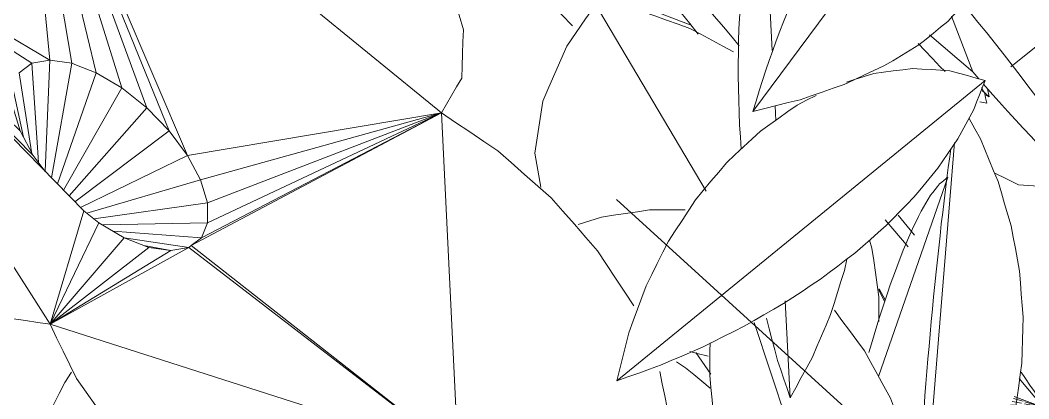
# Model space of a CAD drawing. Header units: metres. Extents: x 13.9 to 26.7, y -0.2 to 3.2.
# Drawn here: x 16.5696 to 16.6561, y 1.5154 to 1.5479 of the extents above; entities that cross this region are included whole.
import ezdxf

# ---------------------------------------------------------------- set-up
doc = ezdxf.new("R2010")
doc.units = ezdxf.units.M
doc.layers.add('Importações nas famílias', color=10, linetype='Continuous', lineweight=5)
doc.layers.add('Vegetação', color=7, linetype='Continuous', lineweight=5)

# ---------------------------------------------------------------- blocks, each defined once
blk = doc.blocks.new('Planta_pergolado_12200 - plantas pergolado_skp_Component_12-V332-Corte 1')
at = {"layer": 'Importações nas famílias'}
for p, q in [((16.62667, 1.518092), (16.6259, 1.518595)), ((16.631493, 1.503954), (16.624101, 1.510831))]:
    blk.add_line(p, q, dxfattribs=at)
at = {"layer": 'Importações nas famílias', "flags": 128}
for points in [[(16.62878, 1.516343), (16.628077, 1.516926), (16.627373, 1.517509), (16.62667, 1.518092)], [(16.623978, 1.509726), (16.624717, 1.50903), (16.625455, 1.508334), (16.626193, 1.507638), (16.626931, 1.506942)], [(16.626931, 1.506942), (16.627631, 1.5063), (16.628331, 1.505659), (16.629031, 1.505017), (16.629731, 1.504375)], [(16.629731, 1.504375), (16.630376, 1.503803), (16.631021, 1.503231), (16.631666, 1.502659)]]:
    blk.add_lwpolyline(points, dxfattribs=at)
blk = doc.blocks.new('Planta_pergolado_12200 - plantas pergolado_skp_Component_12-V18-Corte 1')
at = {"layer": 'Importações nas famílias'}
for p, q in [((16.574013, 0.907098), (16.573434, 0.906213)), ((16.569009, 0.894232), (16.578132, 0.901672))]:
    blk.add_line(p, q, dxfattribs=at)
at = {"layer": 'Importações nas famílias', "flags": 128}
for points in [[(16.573434, 0.906213), (16.572953, 0.905256), (16.572473, 0.904299), (16.571992, 0.903342), (16.571511, 0.902385)], [(16.571511, 0.902385), (16.571139, 0.901379), (16.570767, 0.900372), (16.570396, 0.899366), (16.570024, 0.89836)], [(16.576394, 0.897145), (16.577277, 0.897586), (16.57816, 0.898027), (16.579043, 0.898468), (16.579926, 0.898909)], [(16.570024, 0.89836), (16.56977, 0.897328), (16.569517, 0.896296), (16.569263, 0.895264), (16.569009, 0.894232)], [(16.572742, 0.89558), (16.573655, 0.895971), (16.574568, 0.896362), (16.575481, 0.896754), (16.576394, 0.897145)], [(16.569009, 0.894232), (16.569942, 0.894569), (16.570875, 0.894906), (16.571808, 0.895243), (16.572742, 0.89558)]]:
    blk.add_lwpolyline(points, dxfattribs=at)
blk = doc.blocks.new('Planta_pergolado_12200 - plantas pergolado_skp_Component_16-V335-Corte 1')
for name, p in [('Planta_pergolado_12200 - plantas pergolado_skp_Component_12-V332-Corte 1', (0, 0)), ('Planta_pergolado_12200 - plantas pergolado_skp_Component_12-V18-Corte 1', (0, 0.610611))]:
    blk.add_blockref(name, p)
blk = doc.blocks.new('Planta_pergolado_12200 - plantas pergolado_skp_-3067429-Corte 1')
blk.add_blockref('Planta_pergolado_12200 - plantas pergolado_skp_Component_16-V335-Corte 1', (0, 0))
blk = doc.blocks.new('Planta_pergolado_12200 - plantas pergolado_skp_Component_12-V130-Corte 1')
at = {"layer": 'Importações nas famílias'}
blk.add_line((16.688506, 1.116223), (16.67159, 1.093394), dxfattribs=at)
at = {"layer": 'Importações nas famílias', "flags": 128}
for points in [[(16.6856, 1.116097), (16.685221, 1.115926), (16.684842, 1.115756), (16.684463, 1.115585), (16.684084, 1.115415)], [(16.687079, 1.116367), (16.686709, 1.116299), (16.68634, 1.116232), (16.68597, 1.116164), (16.6856, 1.116097)], [(16.688506, 1.116223), (16.68815, 1.116259), (16.687793, 1.116295), (16.687436, 1.116331), (16.687079, 1.116367)], [(16.69038, 1.114311), (16.689912, 1.114789), (16.689443, 1.115267), (16.688975, 1.115745), (16.688506, 1.116223)], [(16.684084, 1.115415), (16.683701, 1.115143), (16.683317, 1.114871), (16.682934, 1.1146), (16.68255, 1.114328)], [(16.68255, 1.114328), (16.682166, 1.113959), (16.681782, 1.113589), (16.681398, 1.11322), (16.681013, 1.11285)], [(16.691645, 1.112232), (16.691329, 1.112751), (16.691012, 1.113271), (16.690696, 1.113791), (16.69038, 1.114311)], [(16.681013, 1.11285), (16.680633, 1.112386), (16.680253, 1.111923), (16.679872, 1.111459), (16.679492, 1.110996)], [(16.692269, 1.110035), (16.692113, 1.110584), (16.691957, 1.111133), (16.691801, 1.111683), (16.691645, 1.112232)], [(16.679492, 1.110996), (16.67912, 1.110443), (16.678747, 1.109891), (16.678375, 1.109339), (16.678002, 1.108787)], [(16.69224, 1.107771), (16.692247, 1.108337), (16.692255, 1.108903), (16.692262, 1.109469), (16.692269, 1.110035)], [(16.678002, 1.108787), (16.677642, 1.108152), (16.677282, 1.107517), (16.676922, 1.106882), (16.676561, 1.106247)], [(16.691557, 1.105494), (16.691728, 1.106063), (16.691898, 1.106632), (16.692069, 1.107202), (16.69224, 1.107771)], [(16.676561, 1.106247), (16.676217, 1.105536), (16.675873, 1.104826), (16.675529, 1.104115), (16.675185, 1.103405)], [(16.690236, 1.103256), (16.690566, 1.103816), (16.690897, 1.104375), (16.691227, 1.104934), (16.691557, 1.105494)], [(16.675185, 1.103405), (16.674861, 1.102626), (16.674536, 1.101848), (16.674212, 1.10107), (16.673888, 1.100292)], [(16.688309, 1.101111), (16.688791, 1.101648), (16.689273, 1.102184), (16.689755, 1.10272), (16.690236, 1.103256)], [(16.685821, 1.099109), (16.686443, 1.09961), (16.687065, 1.10011), (16.687687, 1.100611), (16.688309, 1.101111)], [(16.673888, 1.100292), (16.673587, 1.099454), (16.673287, 1.098617), (16.672986, 1.09778), (16.672685, 1.096942)], [(16.68283, 1.097297), (16.683578, 1.09775), (16.684326, 1.098203), (16.685073, 1.098656), (16.685821, 1.099109)], [(16.672685, 1.096942), (16.672412, 1.096055), (16.672138, 1.095168), (16.671864, 1.094281), (16.67159, 1.093394)], [(16.679406, 1.095716), (16.680262, 1.096111), (16.681118, 1.096507), (16.681974, 1.096902), (16.68283, 1.097297)], [(16.67563, 1.094405), (16.676574, 1.094733), (16.677518, 1.095061), (16.678462, 1.095389), (16.679406, 1.095716)], [(16.67159, 1.093394), (16.6726, 1.093647), (16.67361, 1.0939), (16.67462, 1.094153), (16.67563, 1.094405)]]:
    blk.add_lwpolyline(points, dxfattribs=at)
blk = doc.blocks.new('Planta_pergolado_12200 - plantas pergolado_skp_Component_12-V144-Corte 1')
at = {"layer": 'Importações nas famílias'}
blk.add_line((16.620784, 0.906351), (16.652365, 0.932106), dxfattribs=at)
at = {"layer": 'Importações nas famílias', "flags": 128}
for points in [[(16.642831, 0.932703), (16.642, 0.932438), (16.641169, 0.932174), (16.640479, 0.931954)], [(16.646133, 0.933137), (16.645308, 0.933028), (16.644482, 0.93292), (16.643657, 0.932811), (16.642831, 0.932703)], [(16.649336, 0.932936), (16.648536, 0.932987), (16.647735, 0.933037), (16.646934, 0.933087), (16.646133, 0.933137)], [(16.652365, 0.932106), (16.651608, 0.932314), (16.650851, 0.932521), (16.650094, 0.932729), (16.649336, 0.932936)], [(16.651389, 0.929614), (16.651633, 0.930237), (16.651877, 0.93086), (16.652121, 0.931483), (16.652365, 0.932106)], [(16.63624, 0.929987), (16.635456, 0.929433), (16.634673, 0.928878), (16.633889, 0.928324), (16.633105, 0.927769)], [(16.637874, 0.930816), (16.637057, 0.930402), (16.63624, 0.929987)], [(16.650034, 0.927095), (16.650373, 0.927725), (16.650711, 0.928355), (16.65105, 0.928985), (16.651389, 0.929614)], [(16.633105, 0.927769), (16.632373, 0.927088), (16.631641, 0.926406), (16.630909, 0.925725), (16.630177, 0.925043)], [(16.648316, 0.924578), (16.648745, 0.925207), (16.649175, 0.925837), (16.649604, 0.926466), (16.650034, 0.927095)], [(16.630177, 0.925043), (16.629514, 0.92425), (16.628851, 0.923458), (16.628188, 0.922665), (16.627524, 0.921872)], [(16.646254, 0.92209), (16.646769, 0.922712), (16.647285, 0.923334), (16.6478, 0.923956), (16.648316, 0.924578)], [(16.627524, 0.921872), (16.626946, 0.920987), (16.626367, 0.920102), (16.625788, 0.919217), (16.625209, 0.918331)], [(16.64387, 0.919659), (16.644466, 0.920266), (16.645062, 0.920874), (16.645658, 0.921482), (16.646254, 0.92209)], [(16.641192, 0.917311), (16.641862, 0.917898), (16.642531, 0.918485), (16.643201, 0.919072), (16.64387, 0.919659)], [(16.625209, 0.918331), (16.624728, 0.917375), (16.624247, 0.916418), (16.623766, 0.915461), (16.623286, 0.914504)], [(16.638249, 0.915074), (16.638985, 0.915633), (16.639721, 0.916193), (16.640456, 0.916752), (16.641192, 0.917311)], [(16.623286, 0.914504), (16.622914, 0.913497), (16.622542, 0.912491), (16.622171, 0.911485), (16.621799, 0.910479)], [(16.635073, 0.912972), (16.635867, 0.913497), (16.636661, 0.914023), (16.637455, 0.914549), (16.638249, 0.915074)], [(16.631701, 0.911028), (16.632544, 0.911514), (16.633387, 0.912), (16.63423, 0.912486), (16.635073, 0.912972)], [(16.628169, 0.909264), (16.629052, 0.909705), (16.629935, 0.910146), (16.630818, 0.910587), (16.631701, 0.911028)], [(16.621799, 0.910479), (16.621545, 0.909447), (16.621292, 0.908415), (16.621038, 0.907383), (16.620784, 0.906351)], [(16.624516, 0.907699), (16.625429, 0.90809), (16.626343, 0.908481), (16.627256, 0.908872), (16.628169, 0.909264)], [(16.620784, 0.906351), (16.621717, 0.906688), (16.62265, 0.907025), (16.623583, 0.907362), (16.624516, 0.907699)]]:
    blk.add_lwpolyline(points, dxfattribs=at)
blk = doc.blocks.new('Planta_pergolado_12200 - plantas pergolado_skp_Component_17-V452-Corte 1')
at = {"layer": 'Importações nas famílias'}
for p, q in [((16.651309, 1.543451), (16.649479, 1.548231)), ((16.647601, 1.546622), (16.651309, 1.543451)), ((16.648924, 1.543489), (16.648485, 1.543911)), ((16.651823, 1.542866), (16.651309, 1.543451)), ((16.652058, 1.542102), (16.652308, 1.541653))]:
    blk.add_line(p, q, dxfattribs=at)
at = {"layer": 'Importações nas famílias', "flags": 128}
for points in [[(16.650998, 1.548668), (16.65175, 1.547728), (16.652503, 1.546789), (16.653255, 1.54585), (16.654008, 1.544911)], [(16.648485, 1.543911), (16.64784, 1.544594), (16.647194, 1.545278), (16.646633, 1.545872)], [(16.654008, 1.544911), (16.654685, 1.544022), (16.655363, 1.543134), (16.65604, 1.542246), (16.656718, 1.541358)], [(16.654298, 1.540049), (16.653551, 1.5409), (16.652804, 1.54175), (16.652238, 1.542394)], [(16.652308, 1.541653), (16.652359, 1.541433), (16.65241, 1.541213), (16.652461, 1.540993), (16.652511, 1.540773)], [(16.652511, 1.540773), (16.65236, 1.540797), (16.652209, 1.540822), (16.652057, 1.540847), (16.651906, 1.540871)], [(16.656967, 1.537183), (16.6563, 1.5379), (16.655633, 1.538616), (16.654966, 1.539333), (16.654298, 1.540049)]]:
    blk.add_lwpolyline(points, dxfattribs=at)
blk = doc.blocks.new('Planta_pergolado_12200 - plantas pergolado_skp_Component_16-V453-Corte 1')
for name, p in [('Planta_pergolado_12200 - plantas pergolado_skp_Component_17-V452-Corte 1', (0, 0)), ('Planta_pergolado_12200 - plantas pergolado_skp_Component_12-V130-Corte 1', (-0.039142, 0.44666)), ('Planta_pergolado_12200 - plantas pergolado_skp_Component_12-V144-Corte 1', (0, 0.610611))]:
    blk.add_blockref(name, p)
blk = doc.blocks.new('Planta_pergolado_12200 - plantas pergolado_skp_Component_12-V454-Corte 1')
at = {"layer": 'Importações nas famílias'}
for p, q in [((16.637356, 1.554379), (16.638094, 1.553682)), ((16.652711, 1.541313), (16.652116, 1.541867)), ((16.652711, 1.541313), (16.652576, 1.54201)), ((16.652418, 1.541494), (16.652711, 1.541313))]:
    blk.add_line(p, q, dxfattribs=at)
at = {"layer": 'Importações nas famílias', "flags": 128}
blk.add_lwpolyline([(16.635837, 1.555847), (16.636596, 1.555113), (16.637356, 1.554379)], dxfattribs=at)
blk = doc.blocks.new('Planta_pergolado_12200 - plantas pergolado_skp_Component_12-V455-Corte 1')
at = {"layer": 'Importações nas famílias'}
for p, q in [((16.634108, 1.545277), (16.633769, 1.551852)), ((16.634418, 1.539282), (16.634353, 1.540531)), ((16.640292, 1.526435), (16.640491, 1.527407)), ((16.635644, 1.515501), (16.635215, 1.523821))]:
    blk.add_line(p, q, dxfattribs=at)
at = {"layer": 'Importações nas famílias', "flags": 128}
for points in [[(16.631506, 1.550845), (16.63144, 1.549911), (16.631374, 1.548977), (16.631308, 1.548044), (16.631242, 1.54711)], [(16.631242, 1.54711), (16.631224, 1.546108), (16.631206, 1.545106), (16.631188, 1.544104), (16.63117, 1.543101)], [(16.63117, 1.543101), (16.6312, 1.542054), (16.631231, 1.541007), (16.631262, 1.53996), (16.631292, 1.538912)], [(16.631292, 1.538912), (16.631371, 1.537845), (16.631447, 1.536812)], [(16.639111, 1.522642), (16.639406, 1.52359), (16.639701, 1.524539), (16.639997, 1.525487), (16.640292, 1.526435)], [(16.637556, 1.518984), (16.637945, 1.519898), (16.638333, 1.520813), (16.638722, 1.521727), (16.639111, 1.522642)], [(16.633601, 1.522334), (16.633842, 1.521431), (16.634083, 1.520528), (16.634324, 1.519625), (16.634565, 1.518722)], [(16.634565, 1.518722), (16.634835, 1.517917), (16.635105, 1.517111), (16.635374, 1.516306), (16.635644, 1.515501)], [(16.635644, 1.515501), (16.636122, 1.516372), (16.6366, 1.517242), (16.637078, 1.518113), (16.637556, 1.518984)]]:
    blk.add_lwpolyline(points, dxfattribs=at)
blk = doc.blocks.new('Planta_pergolado_12200 - plantas pergolado_skp_Component_16-V459-Corte 1')
for name in ['Planta_pergolado_12200 - plantas pergolado_skp_Component_12-V455-Corte 1', 'Planta_pergolado_12200 - plantas pergolado_skp_Component_12-V454-Corte 1']:
    blk.add_blockref(name, (0, 0))
blk = doc.blocks.new('Planta_pergolado_12200 - plantas pergolado_skp_Component_17-V505-Corte 1')
at = {"layer": 'Importações nas famílias'}
for p, q in [((16.580457, 1.540381), (16.569853, 1.569241)), ((16.569853, 1.569241), (16.57833, 1.542072)), ((16.569853, 1.569241), (16.576135, 1.54337)), ((16.582371, 1.538411), (16.569853, 1.569241)), ((16.605737, 1.539936), (16.569853, 1.569241)), ((16.569853, 1.569241), (16.583942, 1.536297)), ((16.572134, 1.544464), (16.569853, 1.569241)), ((16.574022, 1.544186), (16.569853, 1.569241)), ((16.549106, 1.558048), (16.569605, 1.538411)), ((16.549106, 1.558048), (16.570726, 1.536297)), ((16.549106, 1.558048), (16.575063, 1.531536)), ((16.549106, 1.558048), (16.572167, 1.521825)), ((16.572134, 1.544464), (16.549106, 1.558048)), ((16.549106, 1.558048), (16.570601, 1.544186)), ((16.572134, 1.544464), (16.570601, 1.544186)), ((16.571741, 1.534931), (16.572134, 1.544464)), ((16.574022, 1.544186), (16.572134, 1.544464)), ((16.570601, 1.544186), (16.569527, 1.54337)), ((16.570569, 1.536592), (16.569527, 1.54337)), ((16.571177, 1.53569), (16.570601, 1.544186)), ((16.574022, 1.544186), (16.572282, 1.534376)), ((16.572807, 1.53384), (16.576135, 1.54337)), ((16.574447, 1.544022), (16.574022, 1.544186)), ((16.574447, 1.544022), (16.576135, 1.54337)), ((16.576135, 1.54337), (16.57833, 1.542072)), ((16.568985, 1.542072), (16.569896, 1.537863)), ((16.573317, 1.53332), (16.57833, 1.542072)), ((16.57833, 1.542072), (16.580457, 1.540381)), ((16.569011, 1.540381), (16.569605, 1.538411)), ((16.573813, 1.532813), (16.580457, 1.540381)), ((16.580457, 1.540381), (16.582371, 1.538411)), ((16.583942, 1.536297), (16.605737, 1.539936)), ((16.584283, 1.528572), (16.605737, 1.539936)), ((16.585063, 1.534183), (16.605737, 1.539936)), ((16.585141, 1.529224), (16.605737, 1.539936)), ((16.585657, 1.532214), (16.605737, 1.539936)), ((16.585684, 1.530522), (16.605737, 1.539936)), ((16.605737, 1.539936), (16.607167, 1.510632)), ((16.569605, 1.538411), (16.570726, 1.536297)), ((16.574302, 1.532313), (16.582371, 1.538411)), ((16.582371, 1.538411), (16.583942, 1.536297)), ((16.570726, 1.536297), (16.571748, 1.534922)), ((16.574788, 1.531817), (16.583942, 1.536297)), ((16.585063, 1.534183), (16.583942, 1.536297)), ((16.575317, 1.531334), (16.585063, 1.534183)), ((16.585657, 1.532214), (16.585063, 1.534183)), ((16.575929, 1.530847), (16.585657, 1.532214)), ((16.585684, 1.530522), (16.585657, 1.532214)), ((16.575063, 1.531536), (16.572167, 1.521825)), ((16.575063, 1.531536), (16.576338, 1.530522)), ((16.576338, 1.530522), (16.572167, 1.521825)), ((16.576338, 1.530522), (16.578533, 1.529224)), ((16.576688, 1.530337), (16.585684, 1.530522)), ((16.585141, 1.529224), (16.585684, 1.530522)), ((16.577586, 1.529784), (16.585141, 1.529224)), ((16.578533, 1.529224), (16.572167, 1.521825)), ((16.578533, 1.529224), (16.580646, 1.528408)), ((16.578533, 1.529214), (16.584067, 1.528408)), ((16.584283, 1.528572), (16.585141, 1.529224)), ((16.580646, 1.528408), (16.572167, 1.521825)), ((16.572167, 1.521825), (16.584067, 1.528408)), ((16.572167, 1.521825), (16.582534, 1.52813)), ((16.580221, 1.528572), (16.582534, 1.52813)), ((16.580646, 1.528408), (16.582534, 1.52813)), ((16.582534, 1.52813), (16.584067, 1.528408)), ((16.584067, 1.528408), (16.584283, 1.528572)), ((16.584067, 1.528408), (16.607167, 1.510632)), ((16.607167, 1.510632), (16.584283, 1.528572)), ((16.607167, 1.510632), (16.572167, 1.521825))]:
    blk.add_line(p, q, dxfattribs=at)
at = {"layer": 'Importações nas famílias', "flags": 128}
for points in [[(16.607615, 1.547067), (16.607247, 1.548309), (16.606879, 1.549551), (16.606512, 1.550793), (16.606144, 1.552035)], [(16.607475, 1.542916), (16.60751, 1.543954), (16.607545, 1.544991), (16.60758, 1.546029), (16.607615, 1.547067)], [(16.605737, 1.539936), (16.606171, 1.540681), (16.606606, 1.541426), (16.60704, 1.542171), (16.607475, 1.542916)], [(16.610584, 1.536682), (16.609372, 1.537496), (16.60816, 1.538309), (16.606948, 1.539123), (16.605737, 1.539936)], [(16.615149, 1.532651), (16.614008, 1.533659), (16.612866, 1.534666), (16.611725, 1.535674), (16.610584, 1.536682)], [(16.619122, 1.528118), (16.618128, 1.529251), (16.617135, 1.530384), (16.616142, 1.531517), (16.615149, 1.532651)], [(16.622231, 1.523391), (16.621454, 1.524573), (16.620676, 1.525754), (16.619899, 1.526936), (16.619122, 1.528118)], [(16.567981, 1.522443), (16.569028, 1.522288), (16.570074, 1.522134), (16.571121, 1.52198), (16.572167, 1.521825)], [(16.572167, 1.521825), (16.572733, 1.520663), (16.573298, 1.519501), (16.573864, 1.518339), (16.57443, 1.517177)], [(16.625085, 1.514639), (16.62488, 1.515678), (16.624675, 1.516716), (16.62447, 1.517755)], [(16.57443, 1.517177), (16.575255, 1.515998), (16.57608, 1.51482), (16.576905, 1.513642), (16.577731, 1.512463)]]:
    blk.add_lwpolyline(points, dxfattribs=at)
blk = doc.blocks.new('Planta_pergolado_12200 - plantas pergolado_skp_Component_16-V506-Corte 1')
blk.add_blockref('Planta_pergolado_12200 - plantas pergolado_skp_Component_17-V505-Corte 1', (0, 0))
blk = doc.blocks.new('Planta_pergolado_12200 - plantas pergolado_skp_-V514-Corte 1')
at = {"layer": 'Importações nas famílias'}
blk.add_line((16.620756, 1.532508), (16.673502, 1.484531), dxfattribs=at)
blk.add_blockref('Planta_pergolado_12200 - plantas pergolado_skp_Component_16-V506-Corte 1', (0, 0))
blk = doc.blocks.new('Planta_pergolado_12200 - plantas pergolado_skp_-3067431-Corte 1')
for name in ['Planta_pergolado_12200 - plantas pergolado_skp_-V514-Corte 1', 'Planta_pergolado_12200 - plantas pergolado_skp_Component_16-V459-Corte 1', 'Planta_pergolado_12200 - plantas pergolado_skp_Component_16-V453-Corte 1']:
    blk.add_blockref(name, (0, 0))
blk = doc.blocks.new('Planta_pergolado_12200 - plantas pergolado_skp_-3067432-Corte 1')
for name in ['Planta_pergolado_12200 - plantas pergolado_skp_-3067431-Corte 1', 'Planta_pergolado_12200 - plantas pergolado_skp_-3067429-Corte 1']:
    blk.add_blockref(name, (0, 0))
blk = doc.blocks.new('Planta_pergolado_12200 - plantas pergolado_skp_Component_12-V810-Corte 1')
at = {"layer": 'Importações nas famílias'}
blk.add_line((16.649177, 1.534439), (16.643211, 1.517337), dxfattribs=at)
at = {"layer": 'Importações nas famílias', "flags": 128}
for points in [[(16.648459, 1.533861), (16.648266, 1.533616), (16.648073, 1.53337), (16.647879, 1.533124), (16.647686, 1.532879)], [(16.649177, 1.534439), (16.648997, 1.534295), (16.648818, 1.53415), (16.648639, 1.534006), (16.648459, 1.533861)], [(16.647686, 1.532879), (16.647481, 1.532534), (16.647276, 1.53219), (16.647071, 1.531846), (16.646866, 1.531502)], [(16.646866, 1.531502), (16.646652, 1.531063), (16.646438, 1.530625), (16.646223, 1.530186), (16.646009, 1.529747)], [(16.646009, 1.529747), (16.645787, 1.529219), (16.645566, 1.52869), (16.645345, 1.528162), (16.645123, 1.527633)], [(16.645123, 1.527633), (16.644897, 1.527021), (16.644671, 1.526409), (16.644445, 1.525796), (16.644219, 1.525184)], [(16.644219, 1.525184), (16.643991, 1.524495), (16.643763, 1.523805), (16.643535, 1.523116), (16.643307, 1.522427)], [(16.643307, 1.522427), (16.643079, 1.521668), (16.642851, 1.520909), (16.642624, 1.52015), (16.642396, 1.519391)]]:
    blk.add_lwpolyline(points, dxfattribs=at)
blk = doc.blocks.new('Planta_pergolado_12200 - plantas pergolado_skp_Component_12-V811-Corte 1')
at = {"layer": 'Importações nas famílias', "flags": 128}
for points in [[(16.623566, 1.53162), (16.62254, 1.531465), (16.621514, 1.531309), (16.620488, 1.531154), (16.619462, 1.530999)], [(16.626639, 1.531613), (16.625615, 1.531615), (16.62459, 1.531618), (16.623566, 1.53162)], [(16.619462, 1.530999), (16.618458, 1.53069), (16.617454, 1.530381)], [(16.627024, 1.519486), (16.627681, 1.519318), (16.628599, 1.519084)]]:
    blk.add_lwpolyline(points, dxfattribs=at)
blk = doc.blocks.new('Planta_pergolado_12200 - plantas pergolado_skp_Component_12-V812-Corte 1')
at = {"layer": 'Importações nas famílias'}
for p, q in [((16.618821, 1.549419), (16.628433, 1.533238)), ((16.642655, 1.528325), (16.642439, 1.529021))]:
    blk.add_line(p, q, dxfattribs=at)
at = {"layer": 'Importações nas famílias', "flags": 128}
for points in [[(16.623024, 1.548609), (16.621973, 1.548812), (16.620922, 1.549014), (16.619872, 1.549217), (16.618821, 1.549419)], [(16.627046, 1.547178), (16.62604, 1.547536), (16.625035, 1.547893), (16.624029, 1.548251), (16.623024, 1.548609)], [(16.630792, 1.545159), (16.629855, 1.545664), (16.628919, 1.546168), (16.627982, 1.546673), (16.627046, 1.547178)], [(16.643262, 1.524166), (16.643111, 1.525205), (16.642959, 1.526245), (16.642807, 1.527285), (16.642655, 1.528325)], [(16.643238, 1.522062), (16.64325, 1.523114), (16.643262, 1.524166)]]:
    blk.add_lwpolyline(points, dxfattribs=at)
blk = doc.blocks.new('Planta_pergolado_12200 - plantas pergolado_skp_Component_17-V814-Corte 1')
at = {"layer": 'Importações nas famílias'}
for p, q in [((16.630675, 1.546424), (16.631283, 1.545687)), ((16.643802, 1.530779), (16.645765, 1.528451)), ((16.643208, 1.524784), (16.643724, 1.523805)), ((16.643291, 1.524845), (16.643796, 1.5239)), ((16.655294, 1.517154), (16.657372, 1.51469)), ((16.654559, 1.514921), (16.65532, 1.514858)), ((16.654674, 1.515192), (16.655487, 1.515041)), ((16.654789, 1.515464), (16.65564, 1.515209)), ((16.654852, 1.515612), (16.657372, 1.51469)), ((16.655733, 1.514824), (16.657372, 1.51469)), ((16.65575, 1.514992), (16.657372, 1.51469)), ((16.655768, 1.515171), (16.657372, 1.51469)), ((16.655184, 1.51471), (16.654472, 1.514716)), ((16.657372, 1.51469), (16.655717, 1.514667)), ((16.657372, 1.51469), (16.655721, 1.514705)), ((16.664765, 1.50355), (16.657372, 1.51469)), ((16.654993, 1.509881), (16.66437, 1.502086)), ((16.667417, 1.499554), (16.666346, 1.501168)), ((16.666816, 1.500053), (16.667417, 1.499554)), ((16.667417, 1.499554), (16.666816, 1.500053)), ((16.670559, 1.496091), (16.670035, 1.496641)), ((16.669124, 1.49556), (16.668802, 1.495847))]:
    blk.add_line(p, q, dxfattribs=at)
at = {"layer": 'Importações nas famílias', "flags": 128}
for points in [[(16.619644, 1.557899), (16.619691, 1.557951), (16.619739, 1.558004), (16.619786, 1.558056), (16.619834, 1.558109)], [(16.619834, 1.558109), (16.62008, 1.557917), (16.620326, 1.557724), (16.620573, 1.557532), (16.620819, 1.55734)], [(16.620262, 1.556724), (16.620108, 1.557018), (16.619953, 1.557311), (16.619799, 1.557605), (16.619644, 1.557899)], [(16.620819, 1.55734), (16.621247, 1.556917), (16.621676, 1.556493), (16.622104, 1.556069), (16.622532, 1.555646)], [(16.621647, 1.554665), (16.6213, 1.55518), (16.620954, 1.555695), (16.620608, 1.556209), (16.620262, 1.556724)], [(16.622532, 1.555646), (16.623113, 1.555019), (16.623695, 1.554393), (16.624276, 1.553767), (16.624857, 1.55314)], [(16.623703, 1.551863), (16.623189, 1.552563), (16.622675, 1.553264), (16.622161, 1.553965), (16.621647, 1.554665)], [(16.624857, 1.55314), (16.625551, 1.552354), (16.626246, 1.551568), (16.62694, 1.550781), (16.627634, 1.549995)], [(16.62629, 1.548507), (16.625643, 1.549346), (16.624996, 1.550185), (16.624349, 1.551024), (16.623703, 1.551863)], [(16.627634, 1.549995), (16.628395, 1.549102), (16.629155, 1.548209), (16.629915, 1.547317), (16.630675, 1.546424)], [(16.627743, 1.546691), (16.627026, 1.547587), (16.62629, 1.548507)], [(16.644901, 1.531158), (16.645677, 1.530223), (16.646308, 1.529464)], [(16.65545, 1.517715), (16.655831, 1.51716), (16.656213, 1.516605), (16.656595, 1.51605)], [(16.656595, 1.51605), (16.65679, 1.51571), (16.656984, 1.51537), (16.657178, 1.51503), (16.657372, 1.51469)], [(16.657372, 1.51469), (16.658112, 1.513833), (16.658852, 1.512975), (16.659592, 1.512118), (16.660332, 1.511261)], [(16.660332, 1.511261), (16.661107, 1.510333), (16.661882, 1.509406), (16.662657, 1.508478), (16.663432, 1.50755)], [(16.663432, 1.50755), (16.66419, 1.506615), (16.664947, 1.50568)], [(16.661394, 1.504011), (16.660622, 1.50493), (16.659873, 1.50582)], [(16.664086, 1.500915), (16.663574, 1.501504), (16.662848, 1.502339), (16.662121, 1.503175), (16.661394, 1.504011)], [(16.66801, 1.501834), (16.668526, 1.501174), (16.669214, 1.500296)], [(16.669214, 1.500296), (16.669786, 1.499534), (16.670358, 1.498771)], [(16.670035, 1.496641), (16.66938, 1.497369), (16.668726, 1.498097), (16.668071, 1.498825), (16.667417, 1.499554)], [(16.667417, 1.499554), (16.667867, 1.498922), (16.668318, 1.498291), (16.668768, 1.49766), (16.669219, 1.497028)], [(16.668802, 1.495847), (16.668309, 1.496356), (16.667815, 1.496865), (16.667321, 1.497374), (16.666828, 1.497883)], [(16.669219, 1.497028), (16.66949, 1.496599), (16.669762, 1.496169), (16.670034, 1.495739), (16.670305, 1.49531)], [(16.670089, 1.494698), (16.669768, 1.494985), (16.669446, 1.495273)], [(16.670305, 1.49531), (16.670379, 1.495111), (16.670454, 1.494912), (16.670528, 1.494714), (16.670602, 1.494515)], [(16.670602, 1.494515), (16.670474, 1.494561), (16.670346, 1.494607), (16.670218, 1.494652), (16.670089, 1.494698)]]:
    blk.add_lwpolyline(points, dxfattribs=at)
blk = doc.blocks.new('Planta_pergolado_12200 - plantas pergolado_skp_Component_16-V815-Corte 1')
for name in ['Planta_pergolado_12200 - plantas pergolado_skp_Component_17-V814-Corte 1', 'Planta_pergolado_12200 - plantas pergolado_skp_Component_12-V812-Corte 1', 'Planta_pergolado_12200 - plantas pergolado_skp_Component_12-V810-Corte 1', 'Planta_pergolado_12200 - plantas pergolado_skp_Component_12-V811-Corte 1']:
    blk.add_blockref(name, (0, 0))
blk = doc.blocks.new('Planta_pergolado_12200 - plantas pergolado_skp_-3067440-Corte 1')
blk.add_blockref('Planta_pergolado_12200 - plantas pergolado_skp_Component_16-V815-Corte 1', (0, 0))
blk = doc.blocks.new('Planta_pergolado_12200 - plantas pergolado_skp_Component_12-V946-Corte 1')
at = {"layer": 'Importações nas famílias'}
blk.add_line((16.632553, 1.521965), (16.640237, 1.498803), dxfattribs=at)
at = {"layer": 'Importações nas famílias', "flags": 128}
for points in [[(16.64202, 1.519542), (16.641375, 1.52041), (16.64073, 1.521278), (16.640085, 1.522146), (16.63944, 1.523014)], [(16.628769, 1.520217), (16.628762, 1.519506), (16.628752, 1.518479), (16.628743, 1.517451)], [(16.644238, 1.515482), (16.643684, 1.516497), (16.643129, 1.517512), (16.642575, 1.518527), (16.64202, 1.519542)], [(16.628743, 1.517451), (16.628842, 1.516387), (16.628942, 1.515324), (16.629042, 1.51426), (16.629142, 1.513196)], [(16.646041, 1.510928), (16.64559, 1.512067), (16.645139, 1.513205), (16.644689, 1.514343), (16.644238, 1.515482)]]:
    blk.add_lwpolyline(points, dxfattribs=at)
blk = doc.blocks.new('Planta_pergolado_12200 - plantas pergolado_skp_Component_16-V951-Corte 1')
blk.add_blockref('Planta_pergolado_12200 - plantas pergolado_skp_Component_12-V946-Corte 1', (0, 0))
blk = doc.blocks.new('Planta_pergolado_12200 - plantas pergolado_skp_-V954-Corte 1')
blk.add_blockref('Planta_pergolado_12200 - plantas pergolado_skp_Component_16-V951-Corte 1', (0, 0))
blk = doc.blocks.new('Planta_pergolado_12200 - plantas pergolado_skp_-3067442-Corte 1')
blk.add_blockref('Planta_pergolado_12200 - plantas pergolado_skp_-V954-Corte 1', (0, 0))
blk = doc.blocks.new('Planta_pergolado_12200 - plantas pergolado_skp_-3067443-Corte 1')
for name in ['Planta_pergolado_12200 - plantas pergolado_skp_-3067442-Corte 1', 'Planta_pergolado_12200 - plantas pergolado_skp_-3067440-Corte 1']:
    blk.add_blockref(name, (0, 0))
blk = doc.blocks.new('Planta_pergolado_12200 - plantas pergolado_skp_Component_12-V1197-Corte 1')
at = {"layer": 'Importações nas famílias'}
blk.add_line((16.649751, 1.537392), (16.646449, 1.497114), dxfattribs=at)
at = {"layer": 'Importações nas famílias', "flags": 128}
for points in [[(16.651009, 1.539442), (16.651483, 1.538571), (16.651957, 1.537701)], [(16.651957, 1.537701), (16.652336, 1.536786), (16.652716, 1.535871), (16.653095, 1.534957), (16.653475, 1.534042)], [(16.649084, 1.53435), (16.649206, 1.535253), (16.649328, 1.536156), (16.649422, 1.536853)], [(16.648608, 1.53043), (16.648727, 1.53141), (16.648846, 1.53239), (16.648965, 1.53337), (16.649084, 1.53435)], [(16.653475, 1.534042), (16.653756, 1.533094), (16.654037, 1.532146), (16.654318, 1.531197), (16.654599, 1.530249)], [(16.648156, 1.526296), (16.648269, 1.527329), (16.648382, 1.528363), (16.648495, 1.529397), (16.648608, 1.53043)], [(16.654599, 1.530249), (16.654779, 1.529278), (16.654958, 1.528306), (16.655138, 1.527335), (16.655317, 1.526363)], [(16.647739, 1.522043), (16.647843, 1.523106), (16.647947, 1.524169), (16.648052, 1.525232), (16.648156, 1.526296)], [(16.655317, 1.526363), (16.655393, 1.525379), (16.655469, 1.524396), (16.655545, 1.523412), (16.655621, 1.522428)], [(16.647365, 1.517772), (16.647459, 1.51884), (16.647552, 1.519907), (16.647645, 1.520975), (16.647739, 1.522043)], [(16.655621, 1.522428), (16.655593, 1.521443), (16.655565, 1.520457), (16.655536, 1.519472), (16.655508, 1.518487)], [(16.655508, 1.518487), (16.655376, 1.517511), (16.655243, 1.516535), (16.655111, 1.515559), (16.654978, 1.514584)], [(16.647045, 1.513583), (16.647125, 1.51463), (16.647205, 1.515677), (16.647285, 1.516725), (16.647365, 1.517772)]]:
    blk.add_lwpolyline(points, dxfattribs=at)
blk = doc.blocks.new('Planta_pergolado_12200 - plantas pergolado_skp_Component_16-V1203-Corte 1')
blk.add_blockref('Planta_pergolado_12200 - plantas pergolado_skp_Component_12-V1197-Corte 1', (0, 0))
blk = doc.blocks.new('Planta_pergolado_12200 - plantas pergolado_skp_-V1263-Corte 1')
blk.add_blockref('Planta_pergolado_12200 - plantas pergolado_skp_Component_16-V1203-Corte 1', (0, 0))
blk = doc.blocks.new('Planta_pergolado_12200 - plantas pergolado_skp_Component_17-V1362-Corte 1')
at = {"layer": 'Importações nas famílias'}
for p, q in [((16.665086, 1.552336), (16.654582, 1.543886)), ((16.619723, 1.550316), (16.62721, 1.54742))]:
    blk.add_line(p, q, dxfattribs=at)
at = {"layer": 'Importações nas famílias', "flags": 128}
for points in [[(16.616476, 1.545667), (16.617288, 1.546829), (16.618099, 1.547991), (16.618911, 1.549153)], [(16.614437, 1.540953), (16.614946, 1.542132), (16.615456, 1.54331), (16.615966, 1.544488), (16.616476, 1.545667)], [(16.613743, 1.536497), (16.613917, 1.537611), (16.61409, 1.538725), (16.614263, 1.539839), (16.614437, 1.540953)], [(16.614269, 1.533574), (16.614094, 1.534548), (16.613919, 1.535523), (16.613743, 1.536497)], [(16.655218, 1.533782), (16.654212, 1.534279), (16.653206, 1.534776)], [(16.660391, 1.533328), (16.659098, 1.533442), (16.657805, 1.533555), (16.656511, 1.533669), (16.655218, 1.533782)]]:
    blk.add_lwpolyline(points, dxfattribs=at)
blk = doc.blocks.new('Planta_pergolado_12200 - plantas pergolado_skp_Component_16-V1363-Corte 1')
blk.add_blockref('Planta_pergolado_12200 - plantas pergolado_skp_Component_17-V1362-Corte 1', (0, 0))
blk = doc.blocks.new('Planta_pergolado_12200 - plantas pergolado_skp_-V1377-Corte 1')
blk.add_blockref('Planta_pergolado_12200 - plantas pergolado_skp_Component_16-V1363-Corte 1', (0, 0))
blk = doc.blocks.new('Planta_pergolado_12200 - plantas pergolado_skp_-V1378-Corte 1')
blk.add_blockref('Planta_pergolado_12200 - plantas pergolado_skp_-V1377-Corte 1', (0, 0))
blk = doc.blocks.new('Planta_pergolado_12200 - plantas pergolado_skp_Component_12-V1445-Corte 1')
at = {"layer": 'Importações nas famílias'}
blk.add_line((16.628846, 1.517548), (16.627557, 1.519408), dxfattribs=at)
at = {"layer": 'Importações nas famílias', "flags": 128}
for points in [[(16.651414, 1.500725), (16.65161, 1.499906), (16.651859, 1.498864), (16.652108, 1.497822)], [(16.652108, 1.497822), (16.652164, 1.496807), (16.65222, 1.495793), (16.652276, 1.494778), (16.652312, 1.494139)]]:
    blk.add_lwpolyline(points, dxfattribs=at)
blk = doc.blocks.new('Planta_pergolado_12200 - plantas pergolado_skp_Component_17-V1446-Corte 1')
at = {"layer": 'Importações nas famílias', "flags": 128}
blk.add_lwpolyline([(16.614085, 1.550347), (16.615052, 1.549361), (16.616019, 1.548375), (16.616985, 1.547389)], dxfattribs=at)
blk = doc.blocks.new('Planta_pergolado_12200 - plantas pergolado_skp_Component_16-V1447-Corte 1')
for name in ['Planta_pergolado_12200 - plantas pergolado_skp_Component_17-V1446-Corte 1', 'Planta_pergolado_12200 - plantas pergolado_skp_Component_12-V1445-Corte 1']:
    blk.add_blockref(name, (0, 0))
blk = doc.blocks.new('Planta_pergolado_12200 - plantas pergolado_skp_-V1467-Corte 1')
blk.add_blockref('Planta_pergolado_12200 - plantas pergolado_skp_Component_16-V1447-Corte 1', (0, 0))
blk = doc.blocks.new('Planta_pergolado_12200 - plantas pergolado_skp_-V1468-Corte 1')
blk.add_blockref('Planta_pergolado_12200 - plantas pergolado_skp_-V1467-Corte 1', (0, 0))
blk = doc.blocks.new('Planta_pergolado_12200 - plantas pergolado_skp_-3067454-Corte 1')
for name in ['Planta_pergolado_12200 - plantas pergolado_skp_-V1263-Corte 1', 'Planta_pergolado_12200 - plantas pergolado_skp_-V1378-Corte 1', 'Planta_pergolado_12200 - plantas pergolado_skp_-V1468-Corte 1']:
    blk.add_blockref(name, (0, 0))
blk = doc.blocks.new('Planta_pergolado_12200 - Planta_pergolado_12200-3067476-Corte 1')
for name in ['Planta_pergolado_12200 - plantas pergolado_skp_-3067454-Corte 1', 'Planta_pergolado_12200 - plantas pergolado_skp_-3067443-Corte 1', 'Planta_pergolado_12200 - plantas pergolado_skp_-3067432-Corte 1']:
    blk.add_blockref(name, (0, 0))

msp = doc.modelspace()

# ---------------------------------------------------------------- block references
at = {"layer": 'Vegetação', "color": 10}
msp.add_blockref('Planta_pergolado_12200 - Planta_pergolado_12200-3067476-Corte 1', (0, 0), dxfattribs=at)

doc.saveas('drawing.dxf')
